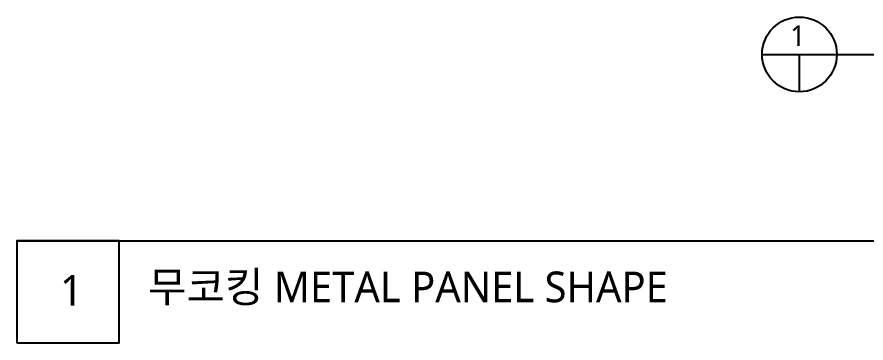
# Model space of a CAD drawing. Header units: millimetres. Extents: x -1365 to 31821, y 84 to 2865.
# Drawn here: x 6914 to 7579, y 84 to 339 of the extents above; entities that cross this region are included whole.
import ezdxf

# ---------------------------------------------------------------- set-up
doc = ezdxf.new("R2010")
doc.units = ezdxf.units.MM
doc.header["$LTSCALE"] = 10
doc.layers.add('TEXT', color=3, linetype='Continuous')
doc.styles.add('ROMANC', font='malgun.ttf', dxfattribs={"height": 8})
doc.styles.add('스타일1', font='malgun.ttf')

msp = doc.modelspace()

# ---------------------------------------------------------------- linework, layer by layer
msp.add_line((6914, 164), (9663.52, 164))
msp.add_lwpolyline([(6914, 84), (6994, 84), (6994, 164), (6914, 164)], close=True)
at = {"layer": 'TEXT', "color": 2}
for p, q in [((7497.8, 309.65), (8188.6, 309.65)), ((7527.05, 280.4), (7527.05, 309.65))]:
    msp.add_line(p, q, dxfattribs=at)
msp.add_circle((7527.05, 309.65), 29.25, dxfattribs=at)

# ---------------------------------------------------------------- texts
at = {"layer": 'TEXT'}
for s, height, style, p in [('1', 16.25, 'ROMANC', (7519.78, 316.15)), ('무코킹 METAL PANEL SHAPE', 24, '스타일1', (7016.74, 115.85)), ('1 ', 24, '스타일1', (6947.76, 113.12))]:
    msp.add_text(s, height=height, dxfattribs=dict(at, style=style)).set_placement(p)

doc.saveas('drawing.dxf')
